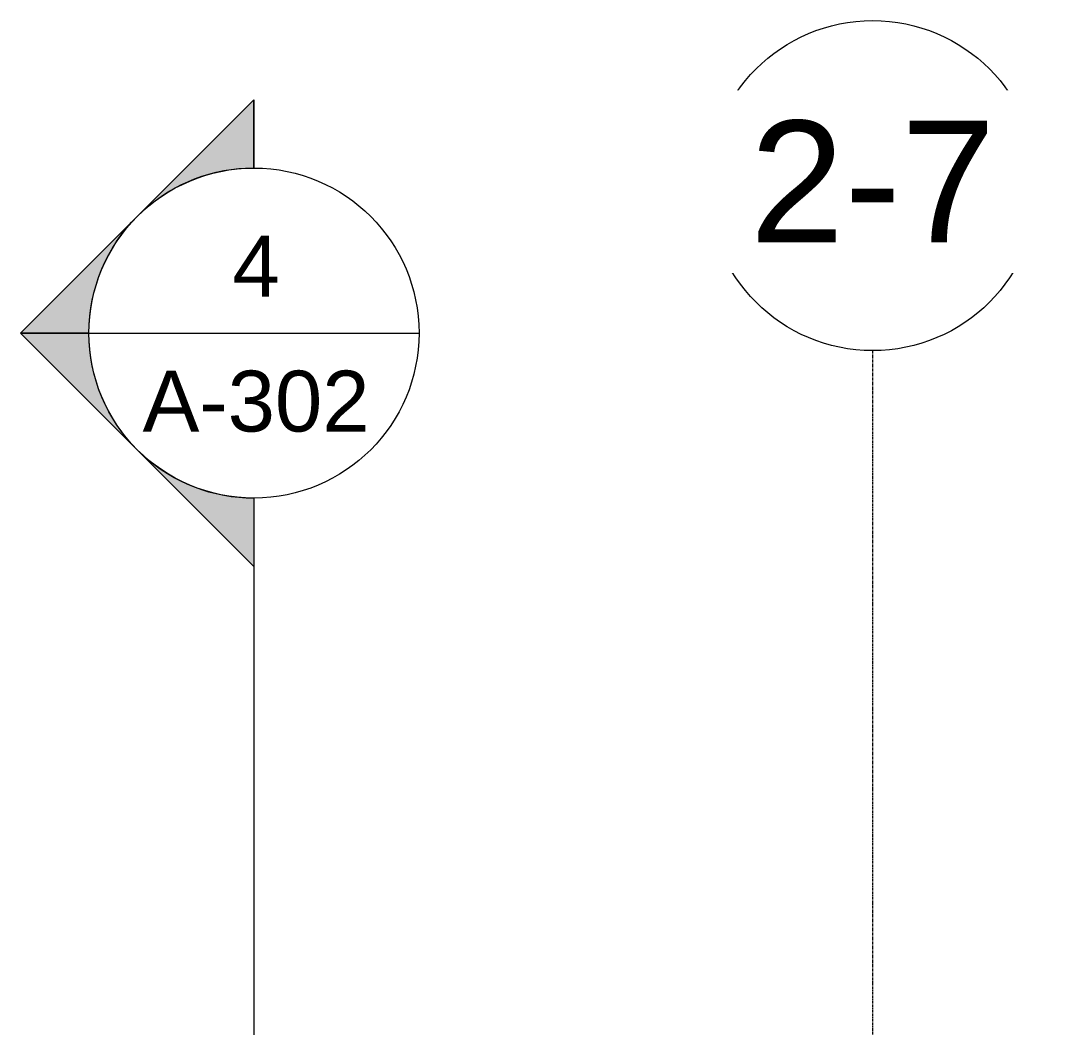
# Model space of a CAD drawing. Header units: inches. Extents: x 20478 to 36715, y -248 to 750.
# Drawn here: x 26311.5 to 26511, y 442.5 to 637.8 of the extents above; entities that cross this region are included whole.
import ezdxf

# ---------------------------------------------------------------- set-up
doc = ezdxf.new("R2010")
doc.units = ezdxf.units.IN
doc.header["$MEASUREMENT"] = 0
doc.linetypes.add('Grid Line 1_2_', pattern=[0.875, 0.5, -0.125, 0.125, -0.125])
for name, color, linetype, lineweight in [('G-ANNO-SYMB', 111, 'Continuous', 9), ('S-GRID', 1, 'Continuous', 9), ('S-GRID-IDEN', 1, 'Continuous', 9)]:
    doc.layers.add(name, color=color, linetype=linetype, lineweight=lineweight)
doc.styles.add('Arial', font='arial.ttf', dxfattribs={"height": 23.60479})
doc.styles.add('Arial_1', font='arial.ttf', dxfattribs={"height": 11.802395})

# ---------------------------------------------------------------- blocks, each defined once
blk = doc.blocks.new('Grid - Grid Head - Circle-14747-Elevation - South')
at = {"layer": 'S-GRID-IDEN'}
blk.add_circle((23085.89, 605.76), 32, dxfattribs=at)
blk = doc.blocks.new('Section - Section Head - Filled-1526-Elevation - South')
at = {"layer": 'G-ANNO-SYMB'}
h = blk.add_hatch(color=256, dxfattribs=at)
edge = h.paths.add_edge_path(flags=0)
edge.add_arc((25498.9, 577.16), 32.04, 47.9216, 90)
edge.add_line((25498.9, 609.2), (25498.9, 622.41))
edge.add_line((25498.9, 622.41), (25520.37, 600.94))
h = blk.add_hatch(color=256, dxfattribs=at)
edge = h.paths.add_edge_path(flags=0)
edge.add_line((25521.53, 599.78), (25544.15, 577.16))
edge.add_line((25544.15, 577.16), (25530.9, 577.16))
edge.add_arc((25498.9, 577.16), 32, 0, 45)
h = blk.add_hatch(color=256, dxfattribs=at)
edge = h.paths.add_edge_path(flags=0)
edge.add_arc((25498.9, 577.16), 32, 315, 360)
edge.add_line((25530.9, 577.16), (25544.15, 577.16))
edge.add_line((25544.15, 577.16), (25521.53, 554.53))
h = blk.add_hatch(color=256, dxfattribs=at)
edge = h.paths.add_edge_path(flags=0)
edge.add_line((25520.37, 553.37), (25498.9, 531.9))
edge.add_line((25498.9, 531.9), (25498.9, 545.12))
edge.add_arc((25498.9, 577.16), 32.04, 270, 312.0784)
for p, q in [((25544.15, 577.16), (25498.9, 622.41)), ((25498.9, 609.16), (25498.9, 622.41)), ((25520.37, 600.94), (25498.9, 622.41)), ((25498.9, 622.41), (25498.9, 609.2)), ((25544.15, 577.16), (25521.53, 599.78)), ((25544.15, 577.16), (25498.9, 531.9)), ((25521.53, 554.53), (25544.15, 577.16)), ((25530.9, 577.16), (25544.15, 577.16)), ((25544.15, 577.16), (25530.9, 577.16)), ((25498.9, 531.9), (25520.37, 553.37)), ((25498.9, 545.16), (25498.9, 531.9)), ((25498.9, 545.12), (25498.9, 531.9))]:
    blk.add_line(p, q, dxfattribs=at)
for radius, start, end in [(32, 90, 270), (32.04, 47.9216, 90), (32, 270, 90), (32, 0, 45), (32, 315, 360), (32.04, 270, 312.0784)]:
    blk.add_arc((25498.9, 577.16), radius, start, end, dxfattribs=at)

msp = doc.modelspace()

# ---------------------------------------------------------------- linework, layer by layer
at = {"layer": 'G-ANNO-SYMB'}
for p, q in [((26324.74787, 577.15708), (26388.74787, 577.15708)), ((26356.74787, 545.15708), (26356.74787, -54.81697))]:
    msp.add_line(p, q, dxfattribs=at)
at = {"layer": 'S-GRID', "linetype": 'Grid Line 1_2_'}
msp.add_line((26476.71415, -132), (26476.71415, 573.76478), dxfattribs=at)
msp.add_line((26476.71415, -132), (26476.71415, 573.76478), dxfattribs=at)

# ---------------------------------------------------------------- block references
at = {"layer": 'G-ANNO-SYMB', "extrusion": (0, 0, -1)}
msp.add_blockref('Section - Section Head - Filled-1526-Elevation - South', (-51855.64754, 0), dxfattribs=at)
at = {"layer": 'S-GRID-IDEN'}
msp.add_blockref('Grid - Grid Head - Circle-14747-Elevation - South', (3390.82392, 0), dxfattribs=at)

# ---------------------------------------------------------------- texts
at = {"layer": 'G-ANNO-SYMB', "attachment_point": 2, "line_spacing_factor": 0.938532, "style": 'Arial_1'}
for s, insert, char_height, width in [('4', (26357.1577, 596.04924), 11.8024, 10.944), ('A-302', (26357.1577, 569.86758), 11.802395, 52.416)]:
    msp.add_mtext(s, dxfattribs=dict(at, insert=insert, char_height=char_height, width=width))

# ---------------------------------------------------------------- next in the draw order: texts
at = {"layer": 'S-GRID-IDEN', "insert": (26476.70799, 618.34727), "char_height": 23.60479, "width": 56.736, "attachment_point": 2, "line_spacing_factor": 0.938532, "style": 'Arial', "bg_fill": 3, "box_fill_scale": 1.25, "bg_fill_color": 0, "bg_fill_transparency": 0}
msp.add_mtext('1-7', dxfattribs=at)

# ---------------------------------------------------------------- next in the draw order: block references
at = {"layer": 'S-GRID-IDEN'}
msp.add_blockref('Grid - Grid Head - Circle-14747-Elevation - South', (3390.82392, 0), dxfattribs=at)

# ---------------------------------------------------------------- next in the draw order: texts
at = {"layer": 'S-GRID-IDEN', "insert": (26476.70799, 618.34727), "char_height": 23.60479, "width": 56.736, "attachment_point": 2, "line_spacing_factor": 0.938532, "style": 'Arial', "bg_fill": 3, "box_fill_scale": 1.25, "bg_fill_color": 0, "bg_fill_transparency": 0}
msp.add_mtext('2-7', dxfattribs=at)

doc.saveas('drawing.dxf')
